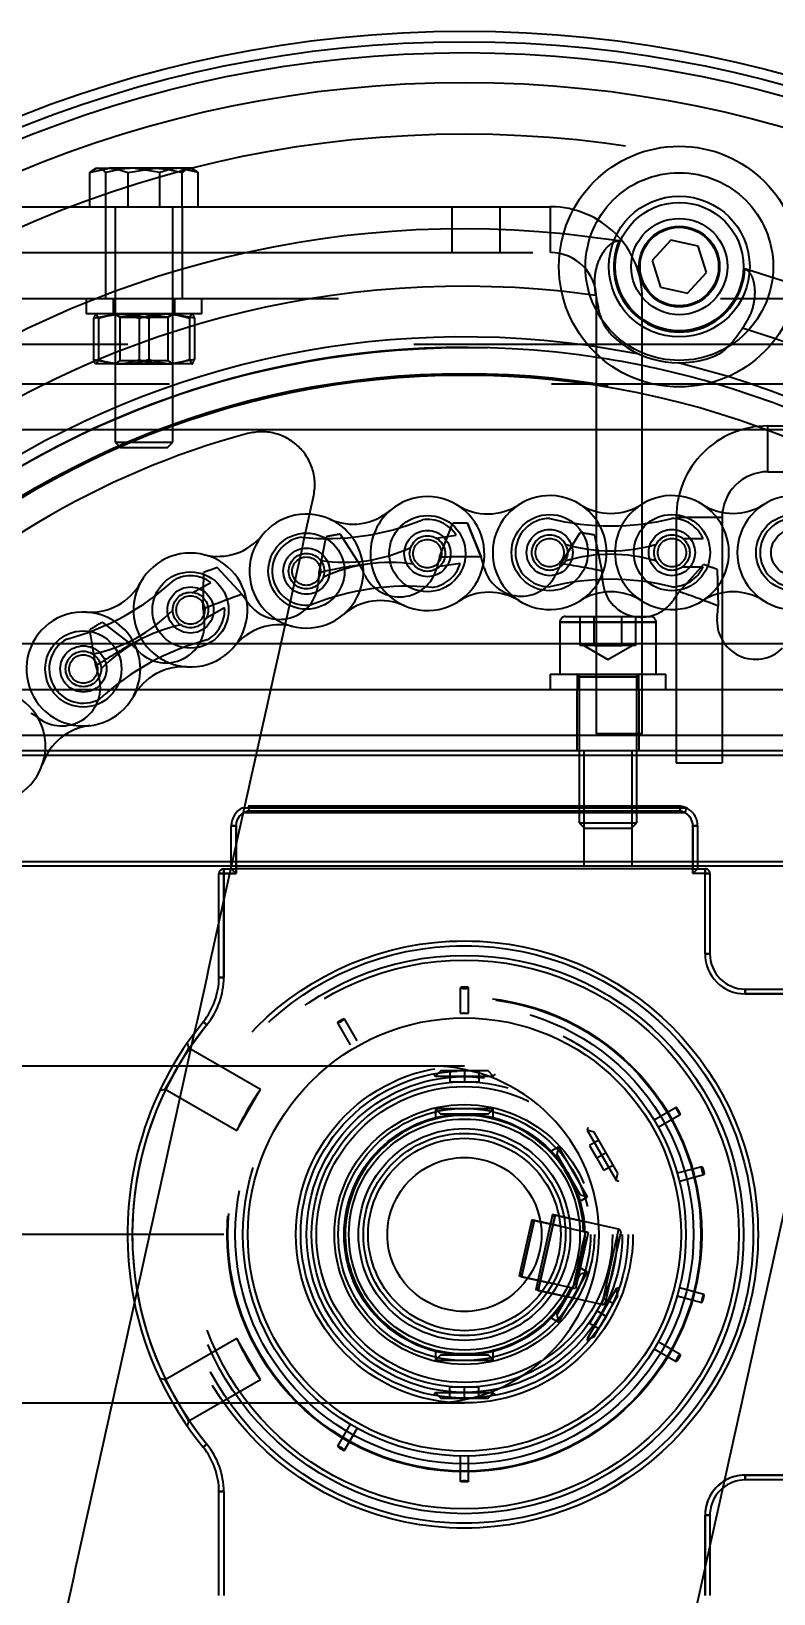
# Model space of a CAD drawing. Header units: metres. Extents: x 0 to 21025, y 0 to 14850.
# Drawn here: x 2710.3 to 2787.4, y 13649.8 to 13812.1 of the extents above; entities that cross this region are included whole.
import ezdxf

# ---------------------------------------------------------------- set-up
doc = ezdxf.new("R2010")
doc.units = ezdxf.units.M
doc.header["$LTSCALE"] = 25
doc.linetypes.add('DASHDOT', pattern=[25.4, 12.7, -6.35, 0, -6.35])
doc.linetypes.add('HIDDEN2', pattern=[4.7625, 3.175, -1.5875])
for name, color, linetype in [('18_COTAS', 7, 'Continuous'), ('SFU', 3, 'DASHDOT'), ('SL4', 4, 'Continuous'), ('ST1', 7, 'HIDDEN2')]:
    doc.layers.add(name, color=color, linetype=linetype)
doc.styles.add('ROMANS', font='ROMANS.SHX')
doc.dimstyles.new('25___1-25', dxfattribs={"dimscale": 25, "dimtxt": 2.5, "dimasz": 2, "dimexe": 1.5, "dimexo": 1, "dimgap": 0.5, "dimtad": 1, "dimzin": 12, "dimtxsty": 'ROMANS', "dimcen": 0, "dimclrd": 256, "dimclre": 256, "dimclrt": 3, "dimazin": 3, "dimtfac": 1, "dimtmove": 0, "dimatfit": 0, "dimfxl": 1, "dimlwd": -1, "dimlwe": -1, "dimarcsym": 0})

# ---------------------------------------------------------------- blocks, each defined once
blk = doc.blocks.new('*D41')
at = {"layer": '18_COTAS', "transparency": 16777216}
for p, q in [((2730.28, 13687.13), (1554.74, 13687.13)), ((1592.24, 12245.13), (1592.24, 13637.13)), ((2075.16, 12195.13), (1554.74, 12195.13))]:
    blk.add_line(p, q, dxfattribs=at)
for points in [[(1583.9, 13637.13), (1600.57, 13637.13), (1592.24, 13687.13)], [(1583.9, 12245.13), (1600.57, 12245.13), (1592.24, 12195.13)]]:
    blk.add_solid(points, dxfattribs=at)
at = {"layer": 'Defpoints', "color": 0, "transparency": 16777216}
for p in [(1592.24, 13687.13), (2755.28, 13687.13), (2100.16, 12195.13)]:
    blk.add_point(p, dxfattribs=at)
at = {"layer": '18_COTAS', "color": 3, "transparency": 16777216, "insert": (1548.49, 12941.13), "char_height": 62.5, "attachment_point": 5, "rotation": 90, "style": 'ROMANS'}
blk.add_mtext('1492', dxfattribs=at)

msp = doc.modelspace()

# ---------------------------------------------------------------- linework, layer by layer
at = {"layer": 'SFU'}
for p, q in [((2786.806, 13766.373), (2786.806, 13771.136)), ((2786.806, 13771.136), (2791.806, 13771.136)), ((2786.806, 13766.373), (2791.806, 13766.373)), ((2782.044, 13761.611), (2777.281, 13761.611)), ((2777.281, 13761.611), (2777.281, 13736.136)), ((2782.044, 13761.611), (2782.044, 13736.136)), ((2777.281, 13736.136), (2782.044, 13736.136))]:
    msp.add_line(p, q, dxfattribs=at)
for radius in [9.525, 4.762]:
    msp.add_arc((2786.806, 13761.611), radius, 90, 180, dxfattribs=at)
at = {"layer": 'SL4'}
for p, q in [((2736.225, 13748.496), (2694.732, 13748.496)), ((2735.168, 13743.733), (2690.258, 13743.733)), ((2734.112, 13738.976), (2686.405, 13738.976)), ((2733.759, 13737.383), (2685.234, 13737.383)), ((2733.648, 13736.883), (2684.878, 13736.883)), ((2732.259, 13731.454), (2732.259, 13731.453)), ((2731.056, 13725.133), (2731.056, 13729.593)), ((2731.056, 13729.593), (2731.556, 13729.593)), ((2731.556, 13729.593), (2731.556, 13727.461)), ((2678.274, 13725.883), (2731.056, 13725.883)), ((2731.056, 13725.383), (2678.025, 13725.383)), ((2729.781, 13719.464), (2729.781, 13724.633)), ((2729.781, 13724.633), (2730.281, 13724.633)), ((2730.281, 13725.133), (2730.281, 13724.633)), ((2730.281, 13725.133), (2731.056, 13725.133)), ((2730.281, 13724.633), (2730.281, 13721.717)), ((2730.929, 13724.633), (2730.281, 13724.633)), ((2724.97, 13704.633), (2705.281, 13704.633)), ((2705.281, 13669.633), (2718.721, 13669.633)), ((2784.431, 13662.133), (2816.781, 13662.133)), ((2784.431, 13662.133), (2784.431, 13661.633)), ((2816.781, 13661.633), (2784.431, 13661.633)), ((2780.781, 13654.802), (2780.781, 13649.633)), ((2780.281, 13649.633), (2780.281, 13652.55))]:
    msp.add_line(p, q, dxfattribs=at)
for centre, radius in [((2755.281, 13687.133), 125), ((2755.281, 13687.133), 123.91), ((2755.281, 13687.133), 122.777), ((2755.281, 13687.133), 119.686), ((2777.601, 13787.686), 12.5), ((2755.281, 13687.133), 89.286), ((2755.281, 13687.133), 22.5)]:
    msp.add_circle(centre, radius, dxfattribs=at)
for centre, radius, start, end in [((2755.281, 13687.133), 104.464, 84.34617, 70.62407), ((2755.281, 13687.133), 98.5, 84.12256, 70.84769), ((2755.281, 13687.133), 93.236, 82.04946, 72.92078), ((2755.281, 13687.133), 92.147, 81.13305, 347.48512), ((2755.281, 13687.133), 92.147, 347.48512, 73.8372), ((2755.281, 13687.133), 86.207, 105.15738, 229.81286), ((2755.281, 13687.133), 86.207, 285.15738, 49.81286), ((2733.096, 13729.593), 2.04, 114.22809, 180), ((2733.096, 13729.593), 1.54, 117.97552, 180), ((2730.281, 13724.633), 0.5, 90, 180), ((2755.281, 13687.133), 35, 143.55309, 191.14195), ((2755.281, 13687.133), 34.5, 145.80736, 189.41106), ((2784.431, 13657.983), 3.65, 90, 130.45573), ((2784.431, 13657.983), 4.15, 90, 122.45099)]:
    msp.add_arc(centre, radius, start, end, dxfattribs=at)
for points, knots in [([(2739.617, 13763.775), (2739.685, 13764.246), (2739.822, 13765.188), (2739.565, 13766.608), (2738.981, 13767.917), (2738.078, 13769.035), (2736.921, 13769.89), (2735.584, 13770.417), (2734.148, 13770.612), (2733.21, 13770.431), (2732.741, 13770.341)], [0, 0, 0, 0, 0.1248823, 0.2500592, 0.3752421, 0.500121, 0.625145, 0.7501711, 0.8751499, 1, 1, 1, 1]), ([(2708.662, 13624.317), (2709.948, 13630.112), (2712.521, 13641.701), (2716.383, 13659.103), (2720.254, 13676.542), (2724.138, 13694.04), (2728.022, 13711.54), (2731.894, 13728.982), (2735.757, 13746.387), (2738.33, 13757.979), (2739.617, 13763.775)], [0, 0, 0, 0, 0.1248794, 0.2497552, 0.3747174, 0.4999557, 0.6252115, 0.7501984, 0.8750981, 1, 1, 1, 1]), ([(2801.901, 13749.95), (2800.615, 13744.155), (2798.042, 13732.565), (2794.18, 13715.164), (2790.309, 13697.724), (2786.425, 13680.226), (2782.54, 13662.727), (2778.669, 13645.284), (2774.805, 13627.88), (2772.232, 13616.288), (2770.946, 13610.492)], [0, 0, 0, 0, 0.1248794, 0.2497552, 0.3747174, 0.4999557, 0.6252115, 0.7501984, 0.8750981, 1, 1, 1, 1])]:
    msp.add_open_spline(points, degree=3, knots=knots, dxfattribs=at)
at = {"layer": 'ST1'}
for p, q in [((2716.383, 13797.449), (2718.367, 13797.896)), ((2716.383, 13793.896), (2716.383, 13797.449)), ((2716.999, 13797.896), (2716.782, 13797.771)), ((2716.792, 13797.722), (2717.013, 13797.869)), ((2716.999, 13797.896), (2718.367, 13797.896)), ((2718.03, 13793.896), (2718.03, 13797.449)), ((2723.159, 13797.896), (2718.367, 13797.896)), ((2720.351, 13797.449), (2723.159, 13797.896)), ((2720.351, 13793.896), (2720.351, 13797.449)), ((2723.646, 13797.449), (2720.838, 13797.896)), ((2726.791, 13797.896), (2723.159, 13797.896)), ((2723.646, 13793.896), (2723.646, 13797.449)), ((2727.615, 13797.449), (2725.63, 13797.896)), ((2725.967, 13793.896), (2725.967, 13797.449)), ((2726.999, 13797.896), (2726.791, 13797.896)), ((2727.216, 13797.771), (2726.999, 13797.896)), ((2727.615, 13793.896), (2727.615, 13797.449)), ((2690.268, 13793.896), (2753.999, 13793.896)), ((2717.999, 13793.896), (2717.999, 13789.133)), ((2718.999, 13793.896), (2718.999, 13769.45)), ((2724.999, 13769.45), (2724.999, 13793.896)), ((2725.999, 13789.133), (2725.999, 13793.896)), ((2753.999, 13789.133), (2753.999, 13793.896)), ((2753.999, 13793.896), (2758.999, 13793.896)), ((2758.999, 13789.133), (2758.999, 13793.896)), ((2758.999, 13793.896), (2764.236, 13793.896)), ((2764.236, 13789.133), (2764.236, 13793.896)), ((2771.346, 13790.355), (2765.573, 13791.089)), ((2683.025, 13789.133), (2753.999, 13789.133)), ((2683.025, 13789.133), (2827.538, 13789.133)), ((2717.999, 13789.133), (2717.999, 13784.371)), ((2725.999, 13784.371), (2725.999, 13789.133)), ((2776.733, 13790.439), (2774.783, 13788.312)), ((2779.552, 13789.814), (2776.733, 13790.439)), ((2780.419, 13787.06), (2779.552, 13789.814)), ((2774.783, 13788.312), (2775.65, 13785.558)), ((2789.939, 13785.681), (2784.397, 13787.458)), ((2778.468, 13784.933), (2780.419, 13787.06)), ((2543.761, 13784.371), (3543.761, 13784.371)), ((2715.999, 13784.371), (2715.999, 13782.771)), ((2718.799, 13784.371), (2718.799, 13782.771)), ((2725.199, 13782.771), (2725.199, 13784.371)), ((2727.999, 13782.771), (2727.999, 13784.371)), ((2768.935, 13784.683), (2765.368, 13785.116)), ((2768.999, 13739.133), (2768.999, 13784.371)), ((2773.761, 13739.133), (2773.761, 13784.371)), ((2775.65, 13785.558), (2778.468, 13784.933)), ((2722.265, 13782.771), (2715.999, 13782.771)), ((2716.769, 13782.324), (2719.136, 13782.771)), ((2717.266, 13782.324), (2717.017, 13782.771)), ((2718.999, 13782.771), (2719.499, 13782.421)), ((2718.999, 13782.771), (2718.999, 13782.745)), ((2724.999, 13782.745), (2718.999, 13782.745)), ((2718.999, 13782.745), (2719.499, 13782.395)), ((2727.999, 13782.771), (2722.265, 13782.771)), ((2724.499, 13782.421), (2724.999, 13782.771)), ((2724.499, 13782.395), (2724.999, 13782.745)), ((2727.229, 13782.324), (2724.862, 13782.771)), ((2724.999, 13782.745), (2724.999, 13782.771)), ((2726.732, 13782.324), (2726.98, 13782.771)), ((2716.769, 13782.324), (2716.769, 13778.017)), ((2717.266, 13782.324), (2717.266, 13778.017)), ((2720.94, 13782.421), (2719.499, 13782.421)), ((2719.499, 13782.421), (2719.499, 13782.395)), ((2723.058, 13782.395), (2719.499, 13782.395)), ((2719.499, 13782.395), (2719.499, 13777.921)), ((2724.499, 13782.421), (2720.94, 13782.421)), ((2721.502, 13782.324), (2721.502, 13778.017)), ((2722.495, 13782.324), (2722.495, 13778.017)), ((2724.499, 13782.395), (2723.058, 13782.395)), ((2724.499, 13782.395), (2724.499, 13782.421)), ((2724.499, 13777.921), (2724.499, 13782.395)), ((2726.732, 13782.324), (2726.732, 13778.017)), ((2727.229, 13782.324), (2727.229, 13778.017)), ((2787.597, 13780.181), (2784.182, 13781.298)), ((3543.761, 13779.608), (2543.761, 13779.608)), ((2839.385, 13779.608), (2671.178, 13779.608)), ((2773.475, 13778.577), (2768.178, 13779.473)), ((2716.769, 13778.017), (2719.136, 13777.571)), ((2717.266, 13778.017), (2717.017, 13777.571)), ((2719.499, 13777.946), (2718.999, 13777.596)), ((2719.499, 13777.921), (2718.999, 13777.571)), ((2719.499, 13777.946), (2724.499, 13777.946)), ((2719.499, 13777.921), (2724.499, 13777.921)), ((2724.999, 13777.596), (2724.499, 13777.946)), ((2724.999, 13777.571), (2724.499, 13777.921)), ((2727.229, 13778.017), (2724.862, 13777.571)), ((2726.732, 13778.017), (2726.98, 13777.571)), ((2782.664, 13776.257), (2777.485, 13777.687)), ((2719.136, 13777.571), (2717.004, 13777.571)), ((2718.999, 13777.596), (2720.728, 13777.596)), ((2724.117, 13777.571), (2719.136, 13777.571)), ((2720.728, 13777.596), (2724.999, 13777.596)), ((2726.98, 13777.571), (2724.117, 13777.571)), ((2843.708, 13775.483), (2666.855, 13775.483)), ((2920.193, 13770.726), (2625.435, 13770.726)), ((2848.218, 13770.726), (2662.344, 13770.726)), ((2718.999, 13769.45), (2724.999, 13769.45)), ((2718.999, 13769.45), (2719.553, 13768.896)), ((2719.553, 13768.896), (2724.444, 13768.896)), ((2724.444, 13768.896), (2724.999, 13769.45)), ((2742.39, 13759.9), (2744.427, 13756.691)), ((2752.701, 13757.486), (2754.09, 13761.024)), ((2755.59, 13761.033), (2757.021, 13757.512)), ((2757.021, 13757.512), (2755.59, 13761.033)), ((2765.304, 13756.816), (2767.303, 13760.049)), ((2740.18, 13755.895), (2740.915, 13759.624)), ((2752.32, 13759.488), (2754.422, 13759.793)), ((2768.78, 13759.79), (2769.56, 13756.07)), ((2777.943, 13759.449), (2780.066, 13759.449)), ((2752.744, 13756.567), (2754.845, 13756.872)), ((2777.586, 13753.907), (2780.129, 13756.731)), ((2728.145, 13752.093), (2728.203, 13755.893)), ((2729.604, 13756.429), (2732.181, 13753.635)), ((2732.181, 13753.635), (2729.604, 13756.429)), ((2777.943, 13756.497), (2780.066, 13756.497)), ((2781.537, 13756.212), (2781.639, 13752.413)), ((2727.085, 13753.834), (2728.946, 13754.858)), ((2728.508, 13751.248), (2730.369, 13752.272)), ((2717.643, 13750.73), (2720.678, 13748.442)), ((2765.193, 13750.733), (2765.193, 13745.333)), ((2775.181, 13750.733), (2765.205, 13750.733)), ((2765.205, 13750.733), (2775.181, 13750.733)), ((2765.793, 13751.333), (2770.193, 13751.333)), ((2767.295, 13748.333), (2767.295, 13751.333)), ((2768.744, 13748.333), (2768.744, 13751.333)), ((2770.193, 13751.333), (2774.593, 13751.333)), ((2771.642, 13748.333), (2771.642, 13751.333)), ((2773.091, 13748.333), (2773.091, 13751.333)), ((2775.193, 13745.333), (2775.193, 13750.733)), ((2920.193, 13748.496), (2620.193, 13748.496)), ((2716.982, 13746.204), (2716.36, 13749.953)), ((2801.578, 13748.496), (2736.225, 13748.496)), ((2768.019, 13748.333), (2767.295, 13748.333)), ((2767.683, 13748.333), (2770.193, 13746.884)), ((2768.744, 13748.333), (2768.019, 13748.333)), ((2768.744, 13748.333), (2770.193, 13748.333)), ((2770.193, 13748.333), (2771.642, 13748.333)), ((2770.193, 13746.884), (2772.703, 13748.333)), ((2772.367, 13748.333), (2771.642, 13748.333)), ((2773.091, 13748.333), (2772.367, 13748.333)), ((2764.193, 13745.333), (2770.193, 13745.333)), ((2764.193, 13745.333), (2764.193, 13743.733)), ((2766.993, 13745.333), (2766.993, 13743.733)), ((2770.193, 13745.333), (2776.193, 13745.333)), ((2773.393, 13743.733), (2773.393, 13745.333)), ((2776.193, 13743.733), (2776.193, 13745.333)), ((2800.521, 13743.733), (2735.168, 13743.733)), ((2766.943, 13743.733), (2766.943, 13737.383)), ((2767.193, 13745.083), (2767.193, 13729.888)), ((2767.238, 13745.083), (2773.147, 13745.083)), ((2773.147, 13745.083), (2767.238, 13745.083)), ((2773.193, 13729.888), (2773.193, 13745.083)), ((2773.443, 13737.383), (2773.443, 13743.733)), ((2917.193, 13738.976), (2630.193, 13738.976)), ((2799.465, 13738.976), (2734.112, 13738.976)), ((2773.761, 13739.133), (2768.999, 13739.133)), ((2799.112, 13737.383), (2733.759, 13737.383)), ((2767.693, 13737.383), (2767.693, 13725.383)), ((2772.693, 13725.383), (2772.693, 13737.383)), ((2799.001, 13736.883), (2733.648, 13736.883)), ((2732.259, 13731.453), (2778.304, 13731.453)), ((2778.189, 13730.953), (2732.374, 13730.953)), ((2777.726, 13731.617), (2732.815, 13731.617)), ((2732.835, 13731.616), (2732.837, 13731.617)), ((2777.728, 13731.616), (2732.835, 13731.616)), ((2732.901, 13731.117), (2777.661, 13731.117)), ((2777.661, 13731.117), (2732.902, 13731.117)), ((2732.902, 13731.117), (2777.661, 13731.117)), ((2777.726, 13731.617), (2777.728, 13731.616)), ((2778.304, 13731.453), (2778.304, 13731.454)), ((2731.056, 13729.593), (2731.556, 13729.593)), ((2731.556, 13729.593), (2731.056, 13729.593)), ((2731.556, 13729.593), (2731.056, 13729.593)), ((2731.056, 13729.593), (2731.556, 13729.593)), ((2731.056, 13729.593), (2731.556, 13729.593)), ((2731.556, 13729.593), (2731.056, 13729.593)), ((2731.556, 13729.593), (2731.056, 13729.593)), ((2731.556, 13725.133), (2731.556, 13729.593)), ((2731.556, 13724.633), (2731.556, 13729.593)), ((2767.193, 13729.888), (2770.193, 13729.888)), ((2767.193, 13729.888), (2767.747, 13729.333)), ((2767.747, 13729.333), (2770.193, 13729.333)), ((2770.193, 13729.888), (2773.193, 13729.888)), ((2770.193, 13729.333), (2772.638, 13729.333)), ((2772.638, 13729.333), (2773.193, 13729.888)), ((2779.006, 13724.633), (2779.006, 13729.593)), ((2779.506, 13729.593), (2779.006, 13729.593)), ((2779.506, 13729.593), (2779.006, 13729.593)), ((2779.006, 13729.593), (2779.006, 13725.133)), ((2779.006, 13729.593), (2779.506, 13729.593)), ((2779.006, 13729.593), (2779.506, 13729.593)), ((2779.506, 13729.593), (2779.006, 13729.593)), ((2779.506, 13729.593), (2779.006, 13729.593)), ((2779.006, 13729.593), (2779.506, 13729.593)), ((2779.006, 13729.593), (2779.506, 13729.593)), ((2779.506, 13729.593), (2779.506, 13725.133)), ((2731.556, 13727.461), (2731.556, 13724.633)), ((2731.056, 13725.883), (2796.559, 13725.883)), ((2730.281, 13724.633), (2729.781, 13724.633)), ((2729.781, 13724.633), (2730.281, 13724.633)), ((2730.281, 13724.633), (2729.781, 13724.633)), ((2730.281, 13724.633), (2730.281, 13725.133)), ((2730.281, 13725.133), (2730.281, 13724.633)), ((2730.281, 13724.633), (2730.281, 13725.133)), ((2730.281, 13724.633), (2731.556, 13724.633)), ((2730.281, 13713.844), (2730.281, 13724.633)), ((2731.556, 13724.633), (2730.929, 13724.633)), ((2796.448, 13725.383), (2731.056, 13725.383)), ((2731.056, 13725.133), (2731.556, 13724.633)), ((2731.056, 13725.133), (2731.556, 13725.133)), ((2779.006, 13725.133), (2731.556, 13725.133)), ((2779.506, 13725.133), (2779.006, 13724.633)), ((2779.006, 13725.133), (2779.506, 13725.133)), ((2780.281, 13724.633), (2779.006, 13724.633)), ((2779.506, 13725.133), (2780.281, 13725.133)), ((2780.281, 13725.133), (2780.281, 13724.633)), ((2780.281, 13724.633), (2780.281, 13725.133)), ((2780.281, 13725.133), (2780.281, 13724.633)), ((2780.281, 13724.633), (2780.281, 13725.133)), ((2780.281, 13716.283), (2780.281, 13724.633)), ((2780.781, 13724.633), (2780.281, 13724.633)), ((2780.281, 13724.633), (2780.781, 13724.633)), ((2780.781, 13724.633), (2780.281, 13724.633)), ((2780.281, 13724.633), (2780.781, 13724.633)), ((2780.781, 13724.633), (2780.781, 13716.283)), ((2730.281, 13721.717), (2730.281, 13713.844)), ((2729.781, 13713.844), (2729.781, 13719.464)), ((2780.781, 13716.283), (2780.281, 13716.283)), ((2780.281, 13716.283), (2780.781, 13716.283)), ((2780.781, 13716.283), (2780.281, 13716.283)), ((2780.281, 13716.283), (2780.781, 13716.283)), ((2729.781, 13713.844), (2730.281, 13713.844)), ((2730.281, 13713.844), (2729.781, 13713.844)), ((2729.781, 13713.844), (2730.281, 13713.844)), ((2730.281, 13713.844), (2729.781, 13713.844)), ((2754.856, 13712.772), (2754.856, 13710.116)), ((2755.706, 13710.14), (2755.706, 13712.772)), ((2784.431, 13712.633), (2793.618, 13712.633)), ((2784.431, 13712.633), (2784.431, 13712.133)), ((2784.431, 13712.133), (2784.431, 13712.633)), ((2784.431, 13712.633), (2784.431, 13712.133)), ((2784.431, 13712.133), (2784.431, 13712.633)), ((2784.431, 13712.133), (2816.781, 13712.133)), ((2793.507, 13712.133), (2784.431, 13712.133)), ((2742.822, 13709.556), (2742.825, 13709.546)), ((2744.146, 13707.27), (2742.83, 13709.549)), ((2755.304, 13710.144), (2755.188, 13710.143)), ((2728.53, 13708.918), (2726.745, 13706.522)), ((2727.127, 13707.926), (2728.142, 13709.234)), ((2728.142, 13709.234), (2728.53, 13708.918)), ((2728.53, 13708.918), (2728.142, 13709.234)), ((2728.142, 13709.234), (2728.53, 13708.918)), ((2728.53, 13708.918), (2728.142, 13709.234)), ((2742.094, 13709.124), (2743.41, 13706.845)), ((2725.439, 13704.363), (2726.669, 13706.492)), ((2726.669, 13706.492), (2726.52, 13707.047)), ((2734.095, 13702.204), (2726.669, 13706.492)), ((2755.281, 13704.633), (2724.97, 13704.633)), ((2724.21, 13702.233), (2725.439, 13704.363)), ((2752.056, 13703.817), (2752.281, 13703.592)), ((2752.823, 13704.133), (2752.281, 13703.592)), ((2752.281, 13703.592), (2758.281, 13703.592)), ((2757.74, 13704.133), (2752.823, 13704.133)), ((2753.781, 13704.133), (2753.781, 13703.008)), ((2753.781, 13703.008), (2755.281, 13703.008)), ((2755.281, 13704.133), (2755.281, 13703.008)), ((2755.281, 13703.008), (2756.781, 13703.008)), ((2756.781, 13704.133), (2756.781, 13703.008)), ((2758.281, 13703.592), (2757.74, 13704.133)), ((2758.281, 13703.592), (2758.492, 13703.803)), ((2723.659, 13702.086), (2724.21, 13702.233)), ((2724.21, 13702.233), (2731.636, 13697.946)), ((2731.636, 13697.946), (2734.095, 13702.204)), ((2758.281, 13700.175), (2752.281, 13700.175)), ((2752.281, 13700.175), (2752.823, 13699.633)), ((2752.281, 13700.175), (2752.281, 13699.268)), ((2757.74, 13699.633), (2758.281, 13700.175)), ((2758.281, 13699.278), (2758.281, 13700.175)), ((2777.272, 13700.321), (2774.993, 13699.005)), ((2757.74, 13699.633), (2752.823, 13699.633)), ((2768.113, 13698.252), (2768.035, 13697.961)), ((2775.418, 13698.268), (2777.697, 13699.584)), ((2768.035, 13697.961), (2771.035, 13692.765)), ((2768.774, 13697.763), (2768.035, 13697.961)), ((2769.254, 13696.932), (2768.279, 13696.37)), ((2771.233, 13693.504), (2768.774, 13697.763)), ((2765.075, 13696.252), (2764.299, 13695.804)), ((2765.075, 13696.252), (2764.877, 13695.513)), ((2767.336, 13691.254), (2764.877, 13695.513)), ((2768.075, 13691.056), (2765.075, 13696.252)), ((2768.279, 13696.37), (2769.029, 13695.071)), ((2770.004, 13695.633), (2769.029, 13695.071)), ((2769.029, 13695.071), (2769.779, 13693.772)), ((2770.754, 13694.334), (2769.779, 13693.772)), ((2771.035, 13692.765), (2771.233, 13693.504)), ((2779.936, 13694.18), (2777.394, 13693.498)), ((2777.614, 13692.677), (2780.156, 13693.358)), ((2771.035, 13692.765), (2771.326, 13692.687)), ((2767.29, 13690.603), (2768.075, 13691.056)), ((2767.336, 13691.254), (2768.075, 13691.056)), ((2762.277, 13688.654), (2760.977, 13682.796)), ((2761.221, 13682.742), (2762.521, 13688.599)), ((2762.521, 13688.599), (2761.221, 13682.742)), ((2765.073, 13688.033), (2762.277, 13688.654)), ((2762.521, 13688.599), (2765.244, 13687.995)), ((2764.446, 13689.196), (2762.713, 13681.386)), ((2762.957, 13681.332), (2764.69, 13689.142)), ((2764.69, 13689.142), (2762.957, 13681.332)), ((2762.957, 13681.332), (2764.69, 13689.142)), ((2764.69, 13689.142), (2762.957, 13681.332)), ((2771.28, 13687.68), (2764.446, 13689.196)), ((2764.69, 13689.142), (2767.709, 13688.472)), ((2765.244, 13687.995), (2767.652, 13687.46)), ((2768.134, 13687.353), (2766.834, 13681.496)), ((2767.842, 13687.418), (2767.641, 13686.514)), ((2767.652, 13687.46), (2767.842, 13687.418)), ((2768.134, 13687.353), (2767.842, 13687.418)), ((2771.28, 13687.68), (2769.546, 13679.87)), ((2771.519, 13687.37), (2769.893, 13680.049)), ((2771.28, 13687.68), (2771.329, 13687.669)), ((2768.075, 13683.211), (2767.29, 13683.664)), ((2763.773, 13682.175), (2760.977, 13682.796)), ((2761.221, 13682.742), (2763.944, 13682.137)), ((2766.352, 13681.603), (2763.944, 13682.137)), ((2764.877, 13678.754), (2767.336, 13683.013)), ((2765.075, 13678.015), (2768.075, 13683.211)), ((2766.742, 13682.465), (2766.541, 13681.561)), ((2768.075, 13683.211), (2767.336, 13683.013)), ((2769.546, 13679.87), (2762.713, 13681.386)), ((2762.957, 13681.332), (2765.976, 13680.662)), ((2766.541, 13681.561), (2766.352, 13681.603)), ((2766.834, 13681.496), (2766.541, 13681.561)), ((2771.035, 13681.502), (2768.035, 13676.306)), ((2768.774, 13676.504), (2771.233, 13680.763)), ((2769.779, 13680.495), (2769.029, 13679.196)), ((2770.754, 13679.932), (2769.779, 13680.495)), ((2771.326, 13681.58), (2771.035, 13681.502)), ((2771.233, 13680.763), (2771.035, 13681.502)), ((2777.394, 13680.768), (2779.936, 13680.087)), ((2780.156, 13680.908), (2777.614, 13681.589)), ((2764.877, 13678.754), (2765.075, 13678.015)), ((2769.029, 13679.196), (2768.279, 13677.897)), ((2770.004, 13678.633), (2769.029, 13679.196)), ((2769.595, 13679.859), (2769.546, 13679.87)), ((2764.299, 13678.463), (2765.075, 13678.015)), ((2769.254, 13677.334), (2768.279, 13677.897)), ((2731.636, 13676.321), (2724.21, 13672.033)), ((2734.095, 13672.062), (2731.636, 13676.321)), ((2768.035, 13676.306), (2768.774, 13676.504)), ((2768.035, 13676.306), (2768.113, 13676.015)), ((2777.697, 13674.682), (2775.418, 13675.998)), ((2752.281, 13674.999), (2752.281, 13674.092)), ((2752.823, 13674.633), (2752.281, 13674.092)), ((2752.281, 13674.092), (2758.281, 13674.092)), ((2752.823, 13674.633), (2757.74, 13674.633)), ((2758.281, 13674.092), (2757.74, 13674.633)), ((2758.281, 13674.092), (2758.281, 13674.989)), ((2774.993, 13675.262), (2777.272, 13673.946)), ((2724.21, 13672.033), (2723.659, 13672.181)), ((2726.669, 13667.775), (2724.21, 13672.033)), ((2726.669, 13667.775), (2734.095, 13672.062)), ((2752.281, 13670.675), (2752.056, 13670.449)), ((2758.281, 13670.675), (2752.281, 13670.675)), ((2752.281, 13670.675), (2752.823, 13670.133)), ((2755.281, 13671.258), (2753.781, 13671.258)), ((2753.781, 13670.133), (2753.781, 13671.258)), ((2755.281, 13670.133), (2755.281, 13671.258)), ((2756.781, 13671.258), (2755.281, 13671.258)), ((2756.781, 13670.133), (2756.781, 13671.258)), ((2757.74, 13670.133), (2758.281, 13670.675)), ((2758.492, 13670.463), (2758.281, 13670.675)), ((2718.721, 13669.633), (2755.281, 13669.633)), ((2752.823, 13670.133), (2757.74, 13670.133)), ((2726.52, 13667.219), (2726.669, 13667.775)), ((2743.41, 13667.422), (2742.094, 13665.142)), ((2742.83, 13664.717), (2744.146, 13666.997)), ((2728.53, 13665.348), (2728.142, 13665.032)), ((2728.142, 13665.032), (2728.53, 13665.348)), ((2728.53, 13665.348), (2728.142, 13665.032)), ((2728.142, 13665.032), (2728.53, 13665.348)), ((2754.856, 13664.151), (2754.856, 13661.495)), ((2755.706, 13661.495), (2755.706, 13664.127)), ((2816.781, 13662.133), (2784.431, 13662.133)), ((2784.431, 13661.633), (2784.431, 13662.133)), ((2784.431, 13662.133), (2784.431, 13661.633)), ((2784.431, 13661.633), (2784.431, 13662.133)), ((2730.281, 13660.423), (2729.781, 13660.423)), ((2729.781, 13649.633), (2729.781, 13660.423)), ((2729.781, 13660.423), (2730.281, 13660.423)), ((2730.281, 13660.423), (2729.781, 13660.423)), ((2729.781, 13660.423), (2730.281, 13660.423)), ((2730.281, 13660.423), (2730.281, 13649.633)), ((2780.281, 13657.983), (2780.781, 13657.983)), ((2780.781, 13657.983), (2780.281, 13657.983)), ((2780.281, 13657.983), (2780.281, 13649.633)), ((2780.281, 13657.983), (2780.781, 13657.983)), ((2780.781, 13657.983), (2780.281, 13657.983)), ((2780.281, 13652.55), (2780.281, 13657.983)), ((2780.781, 13657.983), (2780.781, 13654.802))]:
    msp.add_line(p, q, dxfattribs=at)
at = {"layer": 'ST1', "flags": 128}
for points in [[(2742.83, 13709.532), (2742.794, 13709.485), (2742.72, 13709.422), (2742.618, 13709.349), (2742.498, 13709.275), (2742.376, 13709.209), (2742.263, 13709.157), (2742.172, 13709.125), (2742.113, 13709.116), (2742.092, 13709.132), (2742.115, 13709.172), (2742.177, 13709.231), (2742.272, 13709.302), (2742.388, 13709.376), (2742.511, 13709.445), (2742.628, 13709.502), (2742.727, 13709.541), (2742.797, 13709.558), (2742.822, 13709.556), (2742.822, 13709.556)], [(2742.825, 13664.72), (2742.83, 13664.735), (2742.794, 13664.781), (2742.72, 13664.845), (2742.618, 13664.918), (2742.498, 13664.991), (2742.376, 13665.057), (2742.263, 13665.109), (2742.172, 13665.142), (2742.113, 13665.151), (2742.092, 13665.135), (2742.115, 13665.095), (2742.177, 13665.036), (2742.272, 13664.965), (2742.388, 13664.891), (2742.511, 13664.822), (2742.628, 13664.765), (2742.727, 13664.726), (2742.797, 13664.709), (2742.822, 13664.711), (2742.822, 13664.711)]]:
    msp.add_lwpolyline(points, dxfattribs=at)
at = {"layer": 'ST1'}
for centre, radius in [((2755.281, 13687.133), 114.333), ((2777.601, 13787.686), 9.75), ((2777.601, 13787.686), 7.312), ((2777.601, 13787.686), 6.667), ((2777.601, 13787.686), 5), ((2777.601, 13787.686), 4.188), ((2777.601, 13787.686), 4.08), ((2755.281, 13687.133), 92.131), ((2755.281, 13687.133), 89.448), ((2751.436, 13757.869), 3.96), ((2764.136, 13757.973), 3.96), ((2776.836, 13757.973), 3.96), ((2789.536, 13757.973), 3.96), ((2738.868, 13756.046), 3.96), ((2751.436, 13757.869), 2.399), ((2764.136, 13757.973), 2.399), ((2764.136, 13757.973), 1.845), ((2776.836, 13757.973), 2.398), ((2776.836, 13757.973), 1.845), ((2789.536, 13757.973), 2.398), ((2738.868, 13756.046), 2.398), ((2751.436, 13757.869), 1.845), ((2751.436, 13757.869), 1.476), ((2764.136, 13757.973), 1.476), ((2776.836, 13757.973), 1.476), ((2738.868, 13756.046), 1.845), ((2738.868, 13756.046), 1.476), ((2726.827, 13752.007), 3.96), ((2726.827, 13752.007), 2.398), ((2726.827, 13752.007), 1.845), ((2726.827, 13752.007), 1.476), ((2715.7, 13745.884), 3.96), ((2715.7, 13745.884), 2.399), ((2715.7, 13745.884), 1.845), ((2715.7, 13745.884), 1.476), ((2755.281, 13687.133), 30.5), ((2755.281, 13687.133), 30.5), ((2755.281, 13687.133), 30.5), ((2755.281, 13687.133), 30.5), ((2755.281, 13687.133), 30), ((2755.281, 13687.133), 29), ((2755.281, 13687.133), 28.5), ((2755.281, 13687.133), 24.647), ((2755.281, 13687.133), 24.571), ((2755.281, 13687.133), 23.806), ((2755.281, 13687.133), 23.806), ((2755.281, 13687.133), 23.806), ((2755.281, 13687.133), 23.806), ((2755.281, 13687.133), 23.01), ((2755.281, 13687.133), 17.5), ((2755.281, 13687.133), 17), ((2755.281, 13687.133), 16.4), ((2755.281, 13687.133), 15.875), ((2755.281, 13687.133), 15.375), ((2755.281, 13687.133), 13.5), ((2755.281, 13687.133), 13.5), ((2755.281, 13687.133), 13.1), ((2755.281, 13687.133), 13.1), ((2755.281, 13687.133), 13.1), ((2755.281, 13687.133), 13.1), ((2755.281, 13687.133), 12.5), ((2755.281, 13687.133), 12), ((2755.281, 13687.133), 11), ((2755.281, 13687.133), 10.5), ((2755.281, 13687.133), 10), ((2755.281, 13687.133), 8)]:
    msp.add_circle(centre, radius, dxfattribs=at)
for centre, radius, start, end in [((2764.236, 13784.371), 9.525, 0, 90), ((2764.236, 13784.371), 4.763, 0, 90), ((2777.601, 13787.686), 6.8, 156.89253, 358.07772), ((2777.601, 13787.686), 10, 224.74543, 290.22481), ((2755.281, 13687.133), 92.147, 73.8372, 81.13305), ((2751.436, 13757.869), 5.92, 245.82109, 130.68771), ((2764.136, 13757.973), 5.92, 57.56669, 302.43331), ((2776.836, 13757.973), 5.92, 237.56669, 122.43331), ((2789.536, 13757.973), 5.92, 57.56669, 302.43331), ((2738.868, 13756.046), 5.92, 65.82109, 310.68771), ((2743.717, 13766.847), 5.92, 245.82109, 310.68771), ((2738.868, 13756.046), 5.92, 310.68768, 65.82112), ((2751.436, 13757.869), 5.92, 130.6877, 245.82111), ((2757.704, 13767.914), 5.92, 238.03787, 302.90449), ((2764.136, 13757.973), 3.552, 90, 270), ((2770.486, 13787.07), 26.322, 256.04015, 283.95985), ((2770.486, 13767.966), 5.92, 237.56669, 302.43331), ((2764.136, 13757.973), 5.92, 302.43331, 57.56669), ((2776.836, 13757.973), 5.92, 122.43326, 237.56674), ((2776.836, 13757.973), 3.552, 24.55336, 90), ((2783.186, 13767.966), 5.92, 237.56669, 302.43331), ((2789.536, 13757.973), 3.552, 90, 270), ((2740.975, 13785.752), 26.322, 264.29455, 292.21425), ((2755.281, 13687.133), 73.9, 100.04648, 101.20948), ((2751.436, 13757.869), 3.552, 32.80776, 98.2544), ((2755.281, 13687.133), 73.9, 89.76077, 90.92376), ((2755.281, 13687.133), 73.9, 79.47506, 80.63805), ((2729.67, 13763.501), 5.92, 256.10673, 320.97335), ((2738.868, 13756.046), 3.552, 98.2544, 278.2544), ((2742.804, 13773.14), 16.175, 261.2474, 295.2614), ((2770.486, 13774.326), 16.175, 252.993, 287.007), ((2726.827, 13752.007), 5.92, 266.39236, 151.25898), ((2755.281, 13687.133), 70.4, 98.86961, 102.38635), ((2747.5, 13740.774), 16.175, 81.2474, 115.2614), ((2725.819, 13747.13), 20.92, 24.01863, 27.19591), ((2751.436, 13757.869), 3.552, 278.2544, 343.70104), ((2772.788, 13751.64), 20.92, 163.77434, 166.95162), ((2755.281, 13687.133), 70.4, 88.5839, 92.10063), ((2737.006, 13751.427), 20.92, 13.73292, 16.9102), ((2784.024, 13747.478), 20.92, 153.48862, 156.6659), ((2755.281, 13687.133), 70.4, 78.29818, 81.81492), ((2770.486, 13741.621), 16.175, 72.993, 107.007), ((2755.281, 13687.133), 73.9, 69.18934, 70.35233), ((2707.235, 13774.437), 26.322, 284.86582, 312.78552), ((2726.827, 13752.007), 3.552, 53.37903, 118.82567), ((2755.281, 13687.133), 73.9, 110.3322, 111.49519), ((2760.988, 13753.73), 20.92, 174.06005, 177.23733), ((2748.537, 13757.371), 4, 205.55516, 345.41508), ((2761.186, 13757.447), 4, 195.26945, 335.12937), ((2770.486, 13728.877), 26.322, 76.04015, 103.95985), ((2748.779, 13753.657), 20.92, 3.4472, 6.62448), ((2776.836, 13757.973), 3.552, 270, 335.44664), ((2716.445, 13757.701), 5.92, 266.39236, 331.25898), ((2726.827, 13752.007), 5.92, 151.25898, 266.39236), ((2755.281, 13687.133), 70.4, 109.15533, 112.67206), ((2715.58, 13740.905), 20.92, 34.30435, 37.48162), ((2736.104, 13755.038), 4, 215.84088, 355.7008), ((2749.329, 13728.162), 26.322, 84.29455, 112.21425), ((2757.868, 13747.928), 5.92, 58.03787, 122.90449), ((2770.486, 13747.98), 5.92, 57.56669, 122.43331), ((2773.646, 13755.262), 4, 184.98373, 324.84365), ((2794.337, 13741.376), 20.92, 143.20291, 146.38019), ((2755.281, 13687.133), 70.4, 68.01247, 71.52921), ((2783.186, 13747.98), 5.92, 57.56669, 122.43331), ((2715.7, 13745.884), 5.92, 86.39236, 331.25898), ((2715.7, 13745.884), 5.92, 331.25899, 86.39235), ((2713.379, 13763.272), 16.175, 281.81867, 315.83267), ((2749.005, 13753.678), 20.92, 184.34577, 187.52304), ((2726.827, 13752.007), 3.552, 298.82567, 4.27231), ((2746.587, 13747.068), 5.92, 65.82109, 130.68771), ((2760.762, 13753.749), 20.92, 353.16149, 356.33877), ((2755.281, 13687.133), 73.9, 120.61791, 121.78091), ((2729.148, 13734.62), 16.175, 101.81867, 135.83267), ((2724.287, 13750.522), 4, 226.12659, 5.98651), ((2736.025, 13744.552), 5.92, 76.10673, 140.97335), ((2765.793, 13750.733), 0.6, 90, 180), ((2774.593, 13750.733), 0.6, 0, 90), ((2785.516, 13750.888), 4, 174.69802, 314.55794), ((2715.7, 13745.884), 3.552, 118.82567, 298.82567), ((2735.292, 13723.454), 26.322, 104.86582, 132.78552), ((2755.281, 13687.133), 70.4, 119.44104, 122.95778), ((2706.617, 13732.952), 20.92, 44.59006, 47.76734), ((2737.224, 13751.488), 20.92, 194.63148, 197.80876), ((2726.082, 13740.191), 5.92, 86.39236, 151.25898), ((2766.943, 13745.083), 0.25, 0, 90), ((2773.443, 13745.083), 0.25, 90, 180), ((2705.846, 13737.873), 5.92, 286.96363, 171.83025), ((2713.467, 13743.969), 4, 236.41231, 16.27223), ((2699.217, 13723.527), 20.92, 54.87577, 58.05305), ((2717.077, 13734.124), 5.92, 96.678, 161.54462), ((2733.096, 13729.593), 1.54, 97.28562, 180), ((2733.096, 13729.593), 1.54, 97.27571, 180), ((2733.096, 13729.593), 1.54, 97.27571, 180), ((2733.096, 13729.593), 1.54, 97.27571, 180), ((2733.096, 13729.593), 1.54, 117.97552, 180), ((2733.096, 13729.593), 1.54, 117.97552, 180), ((2733.096, 13729.593), 1.54, 117.97552, 180), ((2777.466, 13729.593), 1.54, 0, 82.72429), ((2777.466, 13729.593), 1.54, 0, 82.72429), ((2777.466, 13729.593), 1.54, 0, 82.72429), ((2777.466, 13729.593), 1.54, 0, 82.71438), ((2777.466, 13729.593), 2.04, 65.77191, 82.62675), ((2777.466, 13729.593), 1.54, 0, 62.02448), ((2777.466, 13729.593), 1.54, 0, 62.02448), ((2777.466, 13729.593), 1.54, 0, 62.02448), ((2777.466, 13729.593), 1.54, 0, 62.02448), ((2777.466, 13729.593), 2.04, 0, 65.77191), ((2780.281, 13724.633), 0.5, 0, 90), ((2784.431, 13716.283), 4.15, 180, 270), ((2784.431, 13716.283), 4.15, 180, 270), ((2784.431, 13716.283), 4.15, 180, 270), ((2784.431, 13716.283), 4.15, 180, 270), ((2784.431, 13716.283), 3.65, 180, 270), ((2722.481, 13713.844), 7.3, 320.84256, 0), ((2722.481, 13713.844), 7.8, 320.84256, 0), ((2722.481, 13713.844), 7.8, 320.84256, 0), ((2722.481, 13713.844), 7.8, 320.84256, 0), ((2722.481, 13713.844), 7.8, 320.84256, 0), ((2755.281, 13687.133), 34.5, 140.84256, 219.15744), ((2755.281, 13687.133), 34.5, 140.84256, 219.15744), ((2755.281, 13687.133), 34.5, 140.84256, 219.15744), ((2751.761, 13687.133), 17.5, 270, 90), ((2755.281, 13687.133), 26, 144.57358, 155.42642), ((2755.281, 13687.133), 12.375, 1.51479, 333.45546), ((2762.467, 13688.355), 0.25, 77.48512, 167.48512), ((2764.636, 13688.898), 0.25, 77.48512, 167.48512), ((2771.274, 13687.425), 0.25, 347.48512, 77.48512), ((2755.281, 13687.133), 12.375, 337.83801, 357.13223), ((2761.275, 13682.986), 0.25, 167.48512, 257.48512), ((2755.281, 13687.133), 35, 191.14195, 219.15744), ((2755.281, 13687.133), 34.5, 189.41106, 219.15744), ((2763.011, 13681.576), 0.25, 167.48512, 257.48512), ((2769.649, 13680.103), 0.25, 257.48512, 347.48512), ((2755.281, 13687.133), 26, 204.57358, 215.42642), ((2722.481, 13660.423), 7.3, 0, 39.15744), ((2722.481, 13660.423), 7.8, 0, 39.15744), ((2722.481, 13660.423), 7.8, 0, 39.15744), ((2722.481, 13660.423), 7.8, 0, 39.15744), ((2722.481, 13660.423), 7.8, 0, 39.15744), ((2784.431, 13657.983), 4.15, 90, 180), ((2784.431, 13657.983), 4.15, 90, 180), ((2784.431, 13657.983), 4.15, 90, 180), ((2784.431, 13657.983), 4.15, 122.45099, 180), ((2784.431, 13657.983), 3.65, 130.45573, 180)]:
    msp.add_arc(centre, radius, start, end, dxfattribs=at)
for points, knots in [([(2717.207, 13797.896), (2717.142, 13797.891), (2716.863, 13797.87), (2716.592, 13797.632), (2716.383, 13797.449)], [0, 0, 0, 0, 0.2318493, 1, 1, 1, 1]), ([(2718.03, 13797.449), (2717.974, 13797.505), (2717.706, 13797.768), (2717.427, 13797.84), (2717.207, 13797.896)], [0, 0, 0, 0, 0.21100076, 1, 1, 1, 1]), ([(2720.838, 13797.896), (2720.772, 13797.895), (2719.824, 13797.889), (2718.894, 13797.661), (2718.03, 13797.449)], [0, 0, 0, 0, 0.0702006, 1, 1, 1, 1]), ([(2718.367, 13797.896), (2718.414, 13797.895), (2719.084, 13797.889), (2719.741, 13797.661), (2720.351, 13797.449)], [0, 0, 0, 0, 0.0702006, 1, 1, 1, 1]), ([(2723.159, 13797.896), (2723.226, 13797.895), (2724.174, 13797.889), (2725.103, 13797.661), (2725.967, 13797.449)], [0, 0, 0, 0, 0.0702006, 1, 1, 1, 1]), ([(2725.63, 13797.896), (2725.583, 13797.895), (2724.913, 13797.889), (2724.257, 13797.661), (2723.646, 13797.449)], [0, 0, 0, 0, 0.0702006, 1, 1, 1, 1]), ([(2725.967, 13797.449), (2726.176, 13797.632), (2726.448, 13797.87), (2726.726, 13797.891), (2726.791, 13797.896)], [0, 0, 0, 0, 0.7681507, 1, 1, 1, 1]), ([(2726.791, 13797.896), (2727.011, 13797.84), (2727.29, 13797.768), (2727.558, 13797.505), (2727.615, 13797.449)], [0, 0, 0, 0, 0.7889992, 1, 1, 1, 1]), ([(2768.935, 13784.683), (2768.869, 13785.234), (2768.737, 13786.353), (2769.07, 13788.026), (2769.713, 13789.311), (2770.414, 13790.03), (2770.851, 13790.28), (2771.129, 13790.365), (2771.274, 13790.358), (2771.346, 13790.355)], [0, 0, 0, 0, 0.2458192, 0.4985394, 0.7479744, 0.8740187, 0.9368904, 0.968515, 1, 1, 1, 1]), ([(2784.397, 13787.458), (2784.464, 13787.43), (2784.599, 13787.375), (2784.814, 13787.18), (2785.104, 13786.77), (2785.434, 13785.823), (2785.475, 13784.389), (2785.068, 13782.731), (2784.475, 13781.772), (2784.182, 13781.298)], [0, 0, 0, 0, 0.0317031, 0.0632988, 0.1257766, 0.2516826, 0.5011325, 0.753239, 1, 1, 1, 1]), ([(2768.935, 13784.683), (2769.077, 13783.898), (2769.292, 13782.719), (2769.838, 13781.421), (2770.278, 13780.905), (2770.498, 13780.646)], [0, 0, 0, 0, 0.4981963, 0.7484899, 1, 1, 1, 1]), ([(2717.017, 13782.771), (2717.011, 13782.77), (2716.928, 13782.764), (2716.846, 13782.536), (2716.769, 13782.324)], [0, 0, 0, 0, 0.0702006, 1, 1, 1, 1]), ([(2717.266, 13782.324), (2717.485, 13782.392), (2718.337, 13782.653), (2719.223, 13782.721), (2719.88, 13782.771)], [0, 0, 0, 0, 0.2575513, 1, 1, 1, 1]), ([(2719.136, 13782.771), (2719.192, 13782.77), (2719.991, 13782.764), (2720.774, 13782.536), (2721.502, 13782.324)], [0, 0, 0, 0, 0.0702006, 1, 1, 1, 1]), ([(2719.88, 13782.771), (2720.118, 13782.764), (2721.003, 13782.739), (2721.865, 13782.5), (2722.495, 13782.324)], [0, 0, 0, 0, 0.2686336, 1, 1, 1, 1]), ([(2721.502, 13782.324), (2721.722, 13782.392), (2722.574, 13782.653), (2723.46, 13782.721), (2724.117, 13782.771)], [0, 0, 0, 0, 0.2575513, 1, 1, 1, 1]), ([(2724.862, 13782.771), (2724.806, 13782.77), (2724.007, 13782.764), (2723.224, 13782.536), (2722.495, 13782.324)], [0, 0, 0, 0, 0.0702006, 1, 1, 1, 1]), ([(2724.117, 13782.771), (2724.355, 13782.764), (2725.24, 13782.739), (2726.102, 13782.5), (2726.732, 13782.324)], [0, 0, 0, 0, 0.2686336, 1, 1, 1, 1]), ([(2726.98, 13782.771), (2726.986, 13782.77), (2727.07, 13782.764), (2727.152, 13782.536), (2727.229, 13782.324)], [0, 0, 0, 0, 0.0702006, 1, 1, 1, 1]), ([(2781.058, 13778.303), (2781.365, 13778.443), (2781.98, 13778.723), (2783.025, 13779.666), (2783.719, 13780.645), (2784.182, 13781.298)], [0, 0, 0, 0, 0.2498894, 0.500122, 1, 1, 1, 1]), ([(2717.017, 13777.571), (2717.011, 13777.571), (2716.928, 13777.578), (2716.846, 13777.805), (2716.769, 13778.017)], [0, 0, 0, 0, 0.0702006, 1, 1, 1, 1]), ([(2717.266, 13778.017), (2717.485, 13777.95), (2718.337, 13777.688), (2719.223, 13777.621), (2719.88, 13777.571)], [0, 0, 0, 0, 0.2575513, 1, 1, 1, 1]), ([(2719.136, 13777.571), (2719.192, 13777.571), (2719.991, 13777.578), (2720.774, 13777.805), (2721.502, 13778.017)], [0, 0, 0, 0, 0.0702006, 1, 1, 1, 1]), ([(2719.88, 13777.571), (2720.118, 13777.577), (2721.003, 13777.602), (2721.865, 13777.842), (2722.495, 13778.017)], [0, 0, 0, 0, 0.2686336, 1, 1, 1, 1]), ([(2721.502, 13778.017), (2721.722, 13777.95), (2722.574, 13777.688), (2723.46, 13777.621), (2724.117, 13777.571)], [0, 0, 0, 0, 0.2575513, 1, 1, 1, 1]), ([(2724.862, 13777.571), (2724.806, 13777.571), (2724.007, 13777.578), (2723.224, 13777.805), (2722.495, 13778.017)], [0, 0, 0, 0, 0.0702006, 1, 1, 1, 1]), ([(2724.117, 13777.571), (2724.355, 13777.577), (2725.24, 13777.602), (2726.102, 13777.842), (2726.732, 13778.017)], [0, 0, 0, 0, 0.2686336, 1, 1, 1, 1]), ([(2726.98, 13777.571), (2726.986, 13777.571), (2727.07, 13777.578), (2727.152, 13777.805), (2727.229, 13778.017)], [0, 0, 0, 0, 0.0702006, 1, 1, 1, 1]), ([(2732.837, 13731.617), (2732.838, 13731.609), (2732.84, 13731.594), (2732.855, 13731.48), (2732.876, 13731.316), (2732.893, 13731.186), (2732.901, 13731.121)], [0, 0, 0, 0, 0.2500001, 0.5000001, 0.7500001, 1, 1, 1, 1]), ([(2777.726, 13731.617), (2777.725, 13731.609), (2777.723, 13731.594), (2777.708, 13731.48), (2777.687, 13731.316), (2777.67, 13731.186), (2777.661, 13731.121)], [0, 0, 0, 0, 0.2500001, 0.5000001, 0.7500001, 1, 1, 1, 1]), ([(2777.661, 13731.117), (2777.669, 13731.182), (2777.686, 13731.313), (2777.708, 13731.478), (2777.723, 13731.594), (2777.725, 13731.609), (2777.726, 13731.617)], [0, 0, 0, 0, 0.2499999, 0.4999999, 0.7499999, 1, 1, 1, 1]), ([(2778.304, 13731.453), (2778.303, 13731.446), (2778.299, 13731.432), (2778.28, 13731.344), (2778.252, 13731.217), (2778.22, 13731.081), (2778.198, 13730.991), (2778.189, 13730.955), (2778.189, 13730.953)], [0, 0, 0, 0, 0.2127494, 0.4254248, 0.6401954, 0.859685, 0.9915898, 1, 1, 1, 1]), ([(2755.516, 13712.712), (2755.474, 13712.708), (2755.39, 13712.701), (2755.245, 13712.699), (2755.106, 13712.705), (2754.986, 13712.719), (2754.899, 13712.738), (2754.853, 13712.761), (2754.856, 13712.785), (2754.908, 13712.809), (2755.003, 13712.827), (2755.129, 13712.84), (2755.272, 13712.844), (2755.415, 13712.841), (2755.542, 13712.83), (2755.641, 13712.812), (2755.7, 13712.79), (2755.713, 13712.766), (2755.676, 13712.742), (2755.604, 13712.723), (2755.541, 13712.715), (2755.516, 13712.712)], [0, 0, 0, 0, 0.0528437, 0.1056998, 0.1583114, 0.2110287, 0.2642692, 0.3182294, 0.3727994, 0.4275977, 0.4821312, 0.5360236, 0.5891923, 0.6418769, 0.6945172, 0.747562, 0.801289, 0.8556916, 0.9104684, 0.9651402, 1, 1, 1, 1]), ([(2754.857, 13710.14), (2754.857, 13710.14), (2754.849, 13710.14), (2754.878, 13710.14), (2754.945, 13710.141), (2755.056, 13710.143), (2755.174, 13710.144), (2755.251, 13710.144), (2755.281, 13710.144)], [0, 0, 0, 0, 0.0066295, 0.2213002, 0.4359711, 0.6506739, 0.8653905, 1, 1, 1, 1]), ([(2755.281, 13710.144), (2755.329, 13710.144), (2755.425, 13710.143), (2755.552, 13710.142), (2755.649, 13710.141), (2755.702, 13710.14), (2755.715, 13710.14), (2755.694, 13710.14), (2755.688, 13710.14)], [0, 0, 0, 0, 0.1852939, 0.370587, 0.5559, 0.7412259, 0.9265302, 1, 1, 1, 1]), ([(2777.435, 13700.164), (2777.459, 13700.128), (2777.508, 13700.056), (2777.581, 13699.93), (2777.642, 13699.808), (2777.686, 13699.702), (2777.708, 13699.624), (2777.706, 13699.581), (2777.678, 13699.581), (2777.627, 13699.623), (2777.56, 13699.704), (2777.485, 13699.812), (2777.411, 13699.935), (2777.345, 13700.06), (2777.295, 13700.172), (2777.266, 13700.26), (2777.26, 13700.315), (2777.281, 13700.329), (2777.325, 13700.299), (2777.38, 13700.239), (2777.419, 13700.185), (2777.435, 13700.164)], [0, 0, 0, 0, 0.05276361, 0.10553679, 0.15813791, 0.2109437, 0.26433147, 0.3184369, 0.37309072, 0.427875, 0.48230051, 0.53603649, 0.58906849, 0.64169541, 0.69438288, 0.74756173, 0.80145421, 0.85597989, 0.91077771, 0.96535562, 1, 1, 1, 1]), ([(2779.918, 13694.07), (2779.921, 13694.036), (2779.928, 13693.967), (2779.955, 13693.832), (2779.992, 13693.693), (2780.035, 13693.562), (2780.078, 13693.455), (2780.119, 13693.381), (2780.151, 13693.351), (2780.172, 13693.368), (2780.178, 13693.431), (2780.169, 13693.533), (2780.146, 13693.662), (2780.112, 13693.802), (2780.071, 13693.937), (2780.027, 13694.053), (2779.986, 13694.138), (2779.95, 13694.183), (2779.925, 13694.181), (2779.915, 13694.138), (2779.917, 13694.09), (2779.918, 13694.07)], [0, 0, 0, 0, 0.05332743, 0.10667504, 0.15956242, 0.21215808, 0.26493691, 0.31829005, 0.37236642, 0.42700567, 0.48179395, 0.53624142, 0.59001106, 0.64307608, 0.69572034, 0.74839892, 0.80154344, 0.85539043, 0.90988214, 0.96467652, 1, 1, 1, 1]), ([(2767.641, 13686.514), (2767.433, 13685.577), (2767.132, 13684.222), (2766.834, 13682.879), (2766.742, 13682.465)], [0, 0, 0, 0, 0.6921026, 1, 1, 1, 1]), ([(2779.918, 13680.196), (2779.921, 13680.231), (2779.928, 13680.3), (2779.955, 13680.434), (2779.992, 13680.574), (2780.035, 13680.704), (2780.078, 13680.812), (2780.119, 13680.885), (2780.151, 13680.916), (2780.172, 13680.899), (2780.178, 13680.836), (2780.169, 13680.733), (2780.146, 13680.604), (2780.112, 13680.465), (2780.071, 13680.33), (2780.027, 13680.214), (2779.986, 13680.128), (2779.95, 13680.084), (2779.925, 13680.086), (2779.915, 13680.128), (2779.917, 13680.177), (2779.918, 13680.196)], [0, 0, 0, 0, 0.0533274, 0.106675, 0.1595624, 0.2121581, 0.2649369, 0.31829, 0.3723664, 0.4270057, 0.481794, 0.5362414, 0.5900111, 0.6430761, 0.6957203, 0.7483989, 0.8015434, 0.8553904, 0.9098821, 0.9646765, 1, 1, 1, 1]), ([(2752.584, 13674.93), (2752.512, 13674.945), (2752.311, 13674.989), (2752.293, 13674.995), (2752.281, 13674.999)], [0, 0, 0, 0, 0.3570109, 1, 1, 1, 1]), ([(2758.242, 13674.989), (2758.246, 13674.99), (2758.257, 13674.992), (2757.904, 13674.91), (2757.394, 13674.802), (2756.94, 13674.75), (2756.78, 13674.731)], [0, 0, 0, 0, 0.1915657, 0.5057812, 0.825777, 1, 1, 1, 1]), ([(2777.435, 13674.103), (2777.459, 13674.139), (2777.508, 13674.211), (2777.581, 13674.337), (2777.642, 13674.458), (2777.686, 13674.564), (2777.708, 13674.643), (2777.706, 13674.685), (2777.678, 13674.686), (2777.627, 13674.643), (2777.56, 13674.563), (2777.485, 13674.454), (2777.411, 13674.331), (2777.345, 13674.207), (2777.295, 13674.095), (2777.266, 13674.006), (2777.26, 13673.952), (2777.281, 13673.938), (2777.325, 13673.967), (2777.38, 13674.028), (2777.419, 13674.082), (2777.435, 13674.103)], [0, 0, 0, 0, 0.0527636, 0.1055368, 0.1581379, 0.2109437, 0.2643315, 0.3184369, 0.3730907, 0.427875, 0.4823005, 0.5360365, 0.5890685, 0.6416954, 0.6943829, 0.7475617, 0.8014542, 0.8559799, 0.9107777, 0.9653556, 1, 1, 1, 1]), ([(2755.516, 13661.554), (2755.474, 13661.558), (2755.39, 13661.566), (2755.245, 13661.567), (2755.106, 13661.561), (2754.986, 13661.548), (2754.899, 13661.529), (2754.853, 13661.506), (2754.856, 13661.481), (2754.908, 13661.458), (2755.003, 13661.439), (2755.129, 13661.427), (2755.272, 13661.422), (2755.415, 13661.426), (2755.542, 13661.437), (2755.641, 13661.454), (2755.7, 13661.477), (2755.713, 13661.501), (2755.676, 13661.525), (2755.604, 13661.543), (2755.541, 13661.551), (2755.516, 13661.554)], [0, 0, 0, 0, 0.0528437, 0.1056998, 0.1583114, 0.2110287, 0.2642692, 0.3182294, 0.3727994, 0.4275977, 0.4821312, 0.5360236, 0.5891923, 0.6418769, 0.6945172, 0.747562, 0.801289, 0.8556916, 0.9104684, 0.9651402, 1, 1, 1, 1])]:
    msp.add_open_spline(points, degree=3, knots=knots, dxfattribs=at)

# ---------------------------------------------------------------- dimensions: what is measured, and where the dimension line sits
at = {"layer": '18_COTAS'}
dim = msp.add_linear_dim(base=(1592.237, 13687.133), p1=(2100.157, 12195.133), p2=(2755.281, 13687.133), angle=90, dimstyle='25___1-25', dxfattribs=at)
dim.commit()
dim.dimension.update_dxf_attribs({"geometry": '*D41', "text_midpoint": (1592.237, 12941.133), "dimtype": 160})

doc.saveas('drawing.dxf')
